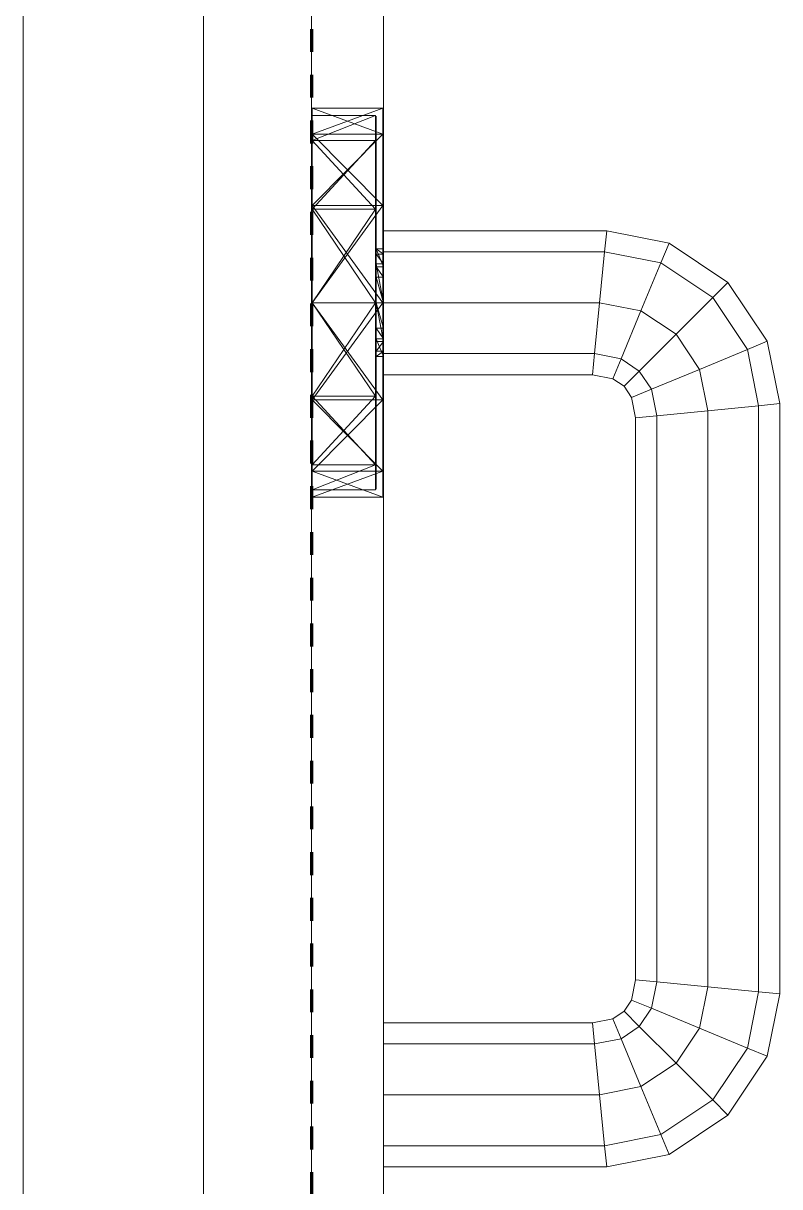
# Model space of a CAD drawing. Header units: millimetres. Extents: x -5300 to 98858, y -5196 to 93886.
# Drawn here: x 5825 to 5930, y 4685.2 to 4846.8 of the extents above; entities that cross this region are included whole.
import ezdxf

# ---------------------------------------------------------------- set-up
doc = ezdxf.new("R2010")
doc.units = ezdxf.units.MM
doc.linetypes.add('Штрих', pattern=[6.35, 3.175, -3.175])
doc.linetypes.add('Штрих_2_', pattern=[6.35, 3.175, -3.175])
for name, color, linetype, lineweight, true_color in [('_Разделитель помещений_', 4, 'Штрих', 70, 0x00ffff), ('Двери', 7, 'Continuous', 18, 0x7f7f7f), ('Стены', 7, 'Continuous', 18, 0x7f7f7f)]:
    doc.layers.add(name, color=color, linetype=linetype, lineweight=lineweight, true_color=true_color)

# ---------------------------------------------------------------- blocks, each defined once
blk = doc.blocks.new('СТВ_Перегородка_Кирпич 156547 - СТВ_Перегородка_Кирпич 2-246843-Подвал')
at = {"layer": 'Стены', "color": 254, "true_color": 0xd4d4d4}
blk.add_line((5850, 0), (5850, 13370), dxfattribs=at)
blk = doc.blocks.new('СТВ_Перегородка_Кирпич 156547 - СТВ_Перегородка_Кирпич-246836-Подвал')
at = {"layer": 'Стены', "color": 254, "true_color": 0xd4d4d4}
for p, q in [((5850, 13490), (5850, 150)), ((5850, 5735), (5850, 170)), ((5865, 5735), (5865, 170)), ((5850, 5370), (5850, 3870)), ((5850, 5370), (5850, 3870)), ((5850, 3870), (5850, 5370)), ((5850, 5370), (5850, 3870)), ((5865, 5370), (5865, 3870)), ((5865, 5370), (5865, 3870))]:
    blk.add_line(p, q, dxfattribs=at)
blk = doc.blocks.new('СТВ_Перегородка_Кирпич 156547 - СТВ_Перегородка_Кирпич 156547-246840-Подвал')
for name in ['СТВ_Перегородка_Кирпич 156547 - СТВ_Перегородка_Кирпич-246836-Подвал', 'СТВ_Перегородка_Кирпич 156547 - СТВ_Перегородка_Кирпич 2-246843-Подвал']:
    blk.add_blockref(name, (0, 0))
blk = doc.blocks.new('Дп-7 156615 - Дп-7-246845-Подвал')
at = {"layer": 'Двери', "color": 254, "true_color": 0xd4d4d4}
for p, q in [((5865, 3860), (5865, 5380)), ((5865, 5380), (5865, 3860)), ((5875, 5380), (5875, 3860)), ((5875, 3860), (5875, 5380)), ((5865, 5370), (5865, 3870)), ((5865, 3870), (5865, 5370)), ((5825, 3958), (5825, 5282)), ((5825, 5282), (5825, 3958)), ((5865, 3958), (5865, 5282)), ((5865, 5282), (5865, 3958)), ((5865, 3960), (5865, 5280)), ((5865, 5280), (5865, 3960)), ((5875, 3960), (5875, 5280)), ((5875, 5280), (5875, 3960)), ((5825, 3970), (5825, 5270)), ((5825, 5270), (5825, 3970)), ((5825, 3958), (5825, 4858)), ((5825, 3958), (5825, 4858)), ((5825, 4858), (5825, 3958)), ((5825, 4858), (5825, 3958)), ((5865, 4858), (5865, 3958)), ((5865, 3958), (5865, 4858)), ((5865, 4858), (5865, 3958)), ((5865, 3958), (5865, 4858)), ((5825, 4831.38), (5825, 4835)), ((5825, 4835), (5825, 4831.38)), ((5825, 4835), (5825, 4821.5)), ((5825, 4831.3), (5825, 4834.9)), ((5825, 4831.3), (5825, 4834.9)), ((5825, 4830.6), (5825, 4834.9)), ((5825, 4830.6), (5825, 4834.9)), ((5825, 4834.1), (5825, 4834.9)), ((5825, 4830.6), (5825, 4834.1)), ((5825, 4830.6), (5825, 4834.1)), ((5865, 4831.38), (5865, 4835)), ((5865, 4835), (5865, 4831.38)), ((5865, 4821.5), (5865, 4835)), ((5865, 4831.3), (5865, 4834.9)), ((5865, 4831.3), (5865, 4834.9)), ((5865, 4830.6), (5865, 4834.9)), ((5865, 4830.6), (5865, 4834.9)), ((5865, 4834.9), (5865, 4834.1)), ((5865, 4830.6), (5865, 4834.1)), ((5865, 4830.6), (5865, 4834.1)), ((5865.1, 4831.38), (5865.1, 4835)), ((5865.1, 4831.38), (5865.1, 4835)), ((5865.1, 4835), (5874.9, 4835)), ((5865.1, 4831.38), (5874.9, 4835)), ((5874.9, 4831.38), (5865.1, 4835)), ((5865.1, 4831.38), (5865.1, 4835)), ((5865.1, 4835), (5865.1, 4831.38)), ((5874.9, 4835), (5865.1, 4835)), ((5874.9, 4831.38), (5865.1, 4835)), ((5874.9, 4835), (5865.1, 4831.38)), ((5865.1, 4830.52), (5865.1, 4834)), ((5865.1, 4830.52), (5865.1, 4834)), ((5865.1, 4834), (5873.9, 4834)), ((5865.1, 4830.52), (5873.9, 4834)), ((5865.1, 4830.52), (5873.9, 4834)), ((5873.9, 4830.52), (5873.9, 4834)), ((5873.9, 4830.52), (5873.9, 4834)), ((5874.9, 4831.38), (5874.9, 4835)), ((5874.9, 4831.38), (5874.9, 4835)), ((5874.9, 4831.38), (5874.9, 4835)), ((5874.9, 4835), (5874.9, 4831.38)), ((5875, 4831.38), (5875, 4835)), ((5875, 4835), (5875, 4831.38)), ((5875, 4835), (5875, 4821.5)), ((5875, 4831.3), (5875, 4834.9)), ((5875, 4831.3), (5875, 4834.9)), ((5875, 4813), (5875, 4834.9)), ((5875, 4813), (5875, 4834.9)), ((5875, 4813), (5875, 4834.9)), ((5874, 4830.43), (5874, 4833.9)), ((5874, 4830.43), (5874, 4833.9)), ((5874, 4813), (5874, 4833.9)), ((5874, 4813), (5874, 4833.9)), ((5874, 4813), (5874, 4833.9)), ((5825, 4821.5), (5825, 4831.38)), ((5825, 4831.38), (5825, 4821.5)), ((5825, 4831.38), (5825, 4821.5)), ((5825, 4821.45), (5825, 4831.3)), ((5825, 4821.45), (5825, 4831.3)), ((5825, 4821.05), (5825, 4831.3)), ((5825, 4830.6), (5825, 4831.3)), ((5825, 4830.6), (5825, 4831.3)), ((5865, 4821.5), (5865, 4831.38)), ((5865, 4831.38), (5865, 4821.5)), ((5865, 4821.5), (5865, 4831.38)), ((5865, 4821.45), (5865, 4831.3)), ((5865, 4821.45), (5865, 4831.3)), ((5865, 4821.05), (5865, 4831.3)), ((5865, 4831.3), (5865, 4830.6)), ((5865, 4830.6), (5865, 4831.3)), ((5865.1, 4821.5), (5865.1, 4831.38)), ((5865.1, 4821.5), (5865.1, 4831.38)), ((5874.9, 4821.5), (5865.1, 4831.38)), ((5865.1, 4821.5), (5874.9, 4831.38)), ((5865.1, 4831.38), (5874.9, 4831.38)), ((5874.9, 4831.38), (5865.1, 4831.38)), ((5865.1, 4821.5), (5865.1, 4831.38)), ((5865.1, 4821.5), (5865.1, 4831.38)), ((5865.1, 4821.5), (5874.9, 4831.38)), ((5874.9, 4831.38), (5865.1, 4831.38)), ((5874.9, 4821.5), (5865.1, 4831.38)), ((5865.1, 4831.38), (5874.9, 4831.38)), ((5874.9, 4821.5), (5874.9, 4831.38)), ((5874.9, 4821.5), (5874.9, 4831.38)), ((5874.9, 4821.5), (5874.9, 4831.38)), ((5874.9, 4821.5), (5874.9, 4831.38)), ((5875, 4821.5), (5875, 4831.38)), ((5875, 4831.38), (5875, 4821.5)), ((5875, 4831.38), (5875, 4821.5)), ((5875, 4821.45), (5875, 4831.3)), ((5875, 4821.45), (5875, 4831.3)), ((5875, 4813), (5875, 4831.3)), ((5875, 4815.47), (5875, 4831.3)), ((5875, 4814.72), (5875, 4831.3)), ((5875, 4831.3), (5875, 4813)), ((5875, 4813), (5875, 4831.3)), ((5825, 4821.05), (5825, 4830.6)), ((5825, 4821.05), (5825, 4830.6)), ((5825, 4821.45), (5825, 4830.6)), ((5865, 4821.05), (5865, 4830.6)), ((5865, 4821.05), (5865, 4830.6)), ((5865, 4821.45), (5865, 4830.6)), ((5865.1, 4821), (5865.1, 4830.52)), ((5865.1, 4821), (5865.1, 4830.52)), ((5865.1, 4821), (5873.9, 4830.52)), ((5873.9, 4821), (5865.1, 4830.52)), ((5865.1, 4830.52), (5873.9, 4830.52)), ((5873.9, 4830.52), (5865.1, 4830.52)), ((5873.9, 4821), (5873.9, 4830.52)), ((5873.9, 4821), (5873.9, 4830.52)), ((5874, 4820.95), (5874, 4830.43)), ((5874, 4820.95), (5874, 4830.43)), ((5874, 4814.72), (5874, 4830.43)), ((5874, 4813), (5874, 4830.43)), ((5874, 4815.47), (5874, 4830.43)), ((5874, 4830.43), (5874, 4813)), ((5874, 4813), (5874, 4830.43)), ((5825, 4808), (5825, 4821.5)), ((5825, 4808), (5825, 4821.5)), ((5825, 4794.5), (5825, 4821.5)), ((5825, 4794.5), (5825, 4821.5)), ((5825, 4794.5), (5825, 4821.5)), ((5825, 4821.5), (5825, 4821.5)), ((5825, 4808), (5825, 4821.45)), ((5825, 4808), (5825, 4821.45)), ((5825, 4821.05), (5825, 4821.45)), ((5825, 4821.05), (5825, 4821.45)), ((5825, 4808), (5825, 4821.05)), ((5825, 4808), (5825, 4821.05)), ((5825, 4808), (5825, 4821.05)), ((5825, 4808), (5825, 4821.05)), ((5865, 4808), (5865, 4821.5)), ((5865, 4821.5), (5865, 4808)), ((5865, 4821.5), (5865, 4821.5)), ((5865, 4821.5), (5865, 4794.5)), ((5865, 4821.5), (5865, 4794.5)), ((5865, 4821.5), (5865, 4794.5)), ((5865, 4808), (5865, 4821.45)), ((5865, 4808), (5865, 4821.45)), ((5865, 4821.45), (5865, 4821.05)), ((5865, 4821.05), (5865, 4821.45)), ((5865, 4808), (5865, 4821.05)), ((5865, 4808), (5865, 4821.05)), ((5865, 4808), (5865, 4821.05)), ((5865, 4808), (5865, 4821.05)), ((5865.1, 4808), (5865.1, 4821.5)), ((5865.1, 4808), (5865.1, 4821.5)), ((5865.1, 4808), (5874.9, 4821.5)), ((5874.9, 4808), (5865.1, 4821.5)), ((5865.1, 4821.5), (5874.9, 4821.5)), ((5874.9, 4821.5), (5865.1, 4821.5)), ((5865.1, 4821.5), (5865.1, 4808)), ((5865.1, 4808), (5865.1, 4821.5)), ((5874.9, 4821.5), (5865.1, 4821.5)), ((5865.1, 4821.5), (5874.9, 4808)), ((5865.1, 4808), (5874.9, 4821.5)), ((5865.1, 4821.5), (5874.9, 4821.5)), ((5865.1, 4808), (5865.1, 4821)), ((5865.1, 4808), (5865.1, 4821)), ((5873.9, 4808), (5865.1, 4821)), ((5865.1, 4808), (5873.9, 4821)), ((5865.1, 4821), (5873.9, 4821)), ((5873.9, 4821), (5865.1, 4821)), ((5873.9, 4808), (5873.9, 4821)), ((5873.9, 4808), (5873.9, 4821)), ((5874.9, 4808), (5874.9, 4821.5)), ((5874.9, 4808), (5874.9, 4821.5)), ((5874.9, 4821.5), (5874.9, 4808)), ((5874.9, 4808), (5874.9, 4821.5)), ((5875, 4808), (5875, 4821.5)), ((5875, 4808), (5875, 4821.5)), ((5875, 4794.5), (5875, 4821.5)), ((5875, 4794.5), (5875, 4821.5)), ((5875, 4794.5), (5875, 4821.5)), ((5875, 4821.5), (5875, 4821.5)), ((5875, 4808), (5875, 4821.45)), ((5875, 4808), (5875, 4821.45)), ((5875, 4821.45), (5875, 4813)), ((5875, 4821.45), (5875, 4813)), ((5875, 4821.45), (5875, 4811.54)), ((5875, 4813.38), (5875, 4821.45)), ((5875, 4814.72), (5875, 4821.45)), ((5874, 4808), (5874, 4820.95)), ((5874, 4808), (5874, 4820.95)), ((5874, 4813.38), (5874, 4820.95)), ((5874, 4820.95), (5874, 4814.72)), ((5874, 4811.54), (5874, 4820.95)), ((5874, 4813), (5874, 4820.95)), ((5874, 4813), (5874, 4820.95)), ((5875, 4818), (5905.98, 4818)), ((5875, 4815.07), (5875, 4818)), ((5905.98, 4818), (5875, 4818)), ((5875, 4818), (5875, 4815.07)), ((5905.98, 4818), (5905.7, 4815.07)), ((5905.7, 4815.07), (5905.98, 4818)), ((5905.7, 4815.07), (5905.98, 4818)), ((5905.98, 4818), (5905.7, 4815.07)), ((5905.98, 4818), (5914.64, 4816.28)), ((5914.64, 4816.28), (5905.98, 4818)), ((5914.64, 4816.28), (5913.5, 4813.52)), ((5913.5, 4813.52), (5914.64, 4816.28)), ((5913.5, 4813.52), (5914.64, 4816.28)), ((5914.64, 4816.28), (5913.5, 4813.52)), ((5914.64, 4816.28), (5922.82, 4810.82)), ((5922.82, 4810.82), (5914.64, 4816.28)), ((5874, 4814.72), (5874, 4815.47)), ((5874, 4815.47), (5874, 4813)), ((5874, 4815.47), (5875, 4815.47)), ((5874, 4815.47), (5874, 4813)), ((5874, 4815.47), (5875, 4814.72)), ((5874, 4815.47), (5875, 4813)), ((5874, 4813.38), (5874, 4814.72)), ((5874, 4814.72), (5875, 4813.38)), ((5874, 4814.72), (5875, 4814.72)), ((5875, 4815.47), (5875, 4814.72)), ((5875, 4815.47), (5875, 4813)), ((5875, 4815.47), (5875, 4813)), ((5905.7, 4815.07), (5875, 4815.07)), ((5875, 4815.07), (5905.7, 4815.07)), ((5875, 4815.07), (5905.7, 4815.07)), ((5875, 4808), (5875, 4815.07)), ((5905.7, 4815.07), (5875, 4815.07)), ((5875, 4815.07), (5875, 4808)), ((5875, 4813.38), (5875, 4814.72)), ((5905.7, 4815.07), (5905, 4808)), ((5905, 4808), (5905.7, 4815.07)), ((5905, 4808), (5905.7, 4815.07)), ((5905.7, 4815.07), (5905, 4808)), ((5913.5, 4813.52), (5905.7, 4815.07)), ((5905.7, 4815.07), (5913.5, 4813.52)), ((5905.7, 4815.07), (5913.5, 4813.52)), ((5913.5, 4813.52), (5905.7, 4815.07)), ((5874, 4808), (5874, 4813.38)), ((5874, 4808), (5874, 4813.38)), ((5874, 4813.38), (5875, 4808)), ((5874, 4813.38), (5875, 4813.38)), ((5875, 4813), (5874, 4813)), ((5874, 4811.54), (5874, 4813)), ((5874, 4813), (5875, 4813)), ((5875, 4813), (5874, 4813)), ((5875, 4813), (5874, 4813)), ((5875, 4811.54), (5874, 4813)), ((5874, 4813), (5874, 4813)), ((5874, 4813), (5875, 4813)), ((5874, 4813), (5874, 4813)), ((5874, 4813), (5874, 4813)), ((5874, 4813), (5875, 4813)), ((5874, 4813), (5874, 4813)), ((5874, 4813), (5875, 4813)), ((5875, 4813), (5874, 4813)), ((5874, 4813), (5874, 4813)), ((5874, 4813), (5875, 4813)), ((5874, 4813), (5875, 4813)), ((5874, 4813), (5875, 4813)), ((5875, 4808), (5875, 4813.38)), ((5875, 4808), (5875, 4813.38)), ((5875, 4813), (5875, 4811.54)), ((5875, 4813), (5875, 4813)), ((5875, 4813), (5875, 4813)), ((5875, 4813), (5875, 4813)), ((5875, 4813), (5875, 4813)), ((5875, 4813), (5875, 4813)), ((5913.5, 4813.52), (5910.74, 4806.86)), ((5910.74, 4806.86), (5913.5, 4813.52)), ((5910.74, 4806.86), (5913.5, 4813.52)), ((5913.5, 4813.52), (5910.74, 4806.86)), ((5920.7, 4808.7), (5913.5, 4813.52)), ((5913.5, 4813.52), (5920.7, 4808.7)), ((5913.5, 4813.52), (5920.7, 4808.7)), ((5920.7, 4808.7), (5913.5, 4813.52)), ((5874, 4808), (5874, 4811.54)), ((5875, 4808), (5874, 4811.54)), ((5874, 4808), (5874, 4811.54)), ((5875, 4811.54), (5874, 4811.54)), ((5875, 4808), (5875, 4811.54)), ((5875, 4808), (5875, 4811.54)), ((5922.82, 4810.82), (5920.7, 4808.7)), ((5920.7, 4808.7), (5922.82, 4810.82)), ((5920.7, 4808.7), (5922.82, 4810.82)), ((5922.82, 4810.82), (5920.7, 4808.7)), ((5922.82, 4810.82), (5928.28, 4802.64)), ((5928.28, 4802.64), (5922.82, 4810.82)), ((5920.7, 4808.7), (5915.61, 4803.61)), ((5915.61, 4803.61), (5920.7, 4808.7)), ((5915.61, 4803.61), (5920.7, 4808.7)), ((5920.7, 4808.7), (5915.61, 4803.61)), ((5925.52, 4801.5), (5920.7, 4808.7)), ((5920.7, 4808.7), (5925.52, 4801.5)), ((5920.7, 4808.7), (5925.52, 4801.5)), ((5925.52, 4801.5), (5920.7, 4808.7)), ((5825, 4794.95), (5825, 4808)), ((5825, 4794.55), (5825, 4808)), ((5825, 4794.95), (5825, 4808)), ((5825, 4794.55), (5825, 4808)), ((5825, 4794.95), (5825, 4808)), ((5825, 4808), (5825, 4808)), ((5825, 4794.95), (5825, 4808)), ((5825, 4808), (5825, 4808)), ((5825, 4808), (5825, 4794.5)), ((5825, 4794.5), (5825, 4808)), ((5865, 4794.55), (5865, 4808)), ((5865, 4794.95), (5865, 4808)), ((5865, 4794.95), (5865, 4808)), ((5865, 4794.55), (5865, 4808)), ((5865, 4794.95), (5865, 4808)), ((5865, 4808), (5865, 4808)), ((5865, 4794.95), (5865, 4808)), ((5865, 4808), (5865, 4808)), ((5865, 4808), (5865, 4794.5)), ((5865, 4808), (5865, 4794.5)), ((5865.1, 4795), (5865.1, 4808)), ((5865.1, 4794.5), (5865.1, 4808)), ((5865.1, 4794.5), (5865.1, 4808)), ((5865.1, 4808), (5865.1, 4795)), ((5873.9, 4795), (5865.1, 4808)), ((5865.1, 4808), (5873.9, 4808)), ((5874.9, 4794.5), (5865.1, 4808)), ((5865.1, 4794.5), (5874.9, 4808)), ((5865.1, 4808), (5874.9, 4808)), ((5873.9, 4808), (5865.1, 4808)), ((5873.9, 4808), (5865.1, 4795)), ((5874.9, 4808), (5865.1, 4808)), ((5865.1, 4808), (5865.1, 4794.5)), ((5865.1, 4794.5), (5865.1, 4808)), ((5865.1, 4808), (5874.9, 4808)), ((5865.1, 4808), (5874.9, 4794.5)), ((5865.1, 4794.5), (5874.9, 4808)), ((5865.1, 4808), (5874.9, 4808)), ((5873.9, 4795), (5873.9, 4808)), ((5873.9, 4808), (5873.9, 4795)), ((5874, 4795.05), (5874, 4808)), ((5874, 4795.05), (5874, 4808)), ((5874, 4802.62), (5874, 4808)), ((5874, 4804.46), (5874, 4808)), ((5874, 4802.62), (5874, 4808)), ((5874, 4808), (5874, 4808)), ((5874, 4808), (5875, 4802.62)), ((5874, 4808), (5875, 4808)), ((5875, 4808), (5874, 4808)), ((5875, 4804.46), (5874, 4808)), ((5874, 4804.46), (5874, 4808)), ((5874, 4808), (5874, 4808)), ((5874.9, 4794.5), (5874.9, 4808)), ((5874.9, 4794.5), (5874.9, 4808)), ((5874.9, 4808), (5874.9, 4794.5)), ((5874.9, 4794.5), (5874.9, 4808)), ((5875, 4794.55), (5875, 4808)), ((5875, 4794.55), (5875, 4808)), ((5875, 4802.62), (5875, 4808)), ((5875, 4808), (5875, 4804.46)), ((5875, 4802.62), (5875, 4808)), ((5875, 4808), (5875, 4808)), ((5875, 4808), (5875, 4804.46)), ((5875, 4808), (5875, 4808)), ((5875, 4808), (5875, 4794.5)), ((5875, 4794.5), (5875, 4808)), ((5905, 4808), (5875, 4808)), ((5875, 4808), (5905, 4808)), ((5875, 4808), (5905, 4808)), ((5875, 4800.93), (5875, 4808)), ((5905, 4808), (5875, 4808)), ((5875, 4808), (5875, 4800.93)), ((5905, 4808), (5904.3, 4800.93)), ((5904.3, 4800.93), (5905, 4808)), ((5904.3, 4800.93), (5905, 4808)), ((5905, 4808), (5904.3, 4800.93)), ((5910.74, 4806.86), (5905, 4808)), ((5905, 4808), (5910.74, 4806.86)), ((5905, 4808), (5910.74, 4806.86)), ((5910.74, 4806.86), (5905, 4808)), ((5910.74, 4806.86), (5907.98, 4800.2)), ((5907.98, 4800.2), (5910.74, 4806.86)), ((5907.98, 4800.2), (5910.74, 4806.86)), ((5910.74, 4806.86), (5907.98, 4800.2)), ((5915.61, 4803.61), (5910.74, 4806.86)), ((5910.74, 4806.86), (5915.61, 4803.61)), ((5910.74, 4806.86), (5915.61, 4803.61)), ((5915.61, 4803.61), (5910.74, 4806.86)), ((5874, 4803), (5874, 4804.46)), ((5875, 4803), (5874, 4804.46)), ((5875, 4804.46), (5874, 4804.46)), ((5874, 4804.46), (5874, 4795.05)), ((5875, 4803), (5875, 4804.46)), ((5875, 4794.55), (5875, 4804.46)), ((5915.61, 4803.61), (5910.51, 4798.51)), ((5910.51, 4798.51), (5915.61, 4803.61)), ((5910.51, 4798.51), (5915.61, 4803.61)), ((5915.61, 4803.61), (5910.51, 4798.51)), ((5918.86, 4798.74), (5915.61, 4803.61)), ((5915.61, 4803.61), (5918.86, 4798.74)), ((5915.61, 4803.61), (5918.86, 4798.74)), ((5918.86, 4798.74), (5915.61, 4803.61)), ((5874, 4800.53), (5874, 4803)), ((5874, 4803), (5875, 4803)), ((5875, 4803), (5874, 4803)), ((5874, 4800.53), (5874, 4803)), ((5874, 4803), (5874, 4803)), ((5874, 4803), (5875, 4800.53)), ((5874, 4803), (5875, 4803)), ((5874, 4803), (5874, 4785.57)), ((5874, 4803), (5875, 4803)), ((5874, 4803), (5875, 4803)), ((5874, 4803), (5874, 4803)), ((5874, 4803), (5874, 4782.1)), ((5875, 4803), (5874, 4803)), ((5875, 4803), (5874, 4803)), ((5875, 4803), (5874, 4803)), ((5875, 4803), (5874, 4803)), ((5875, 4803), (5874, 4803)), ((5875, 4803), (5874, 4803)), ((5874, 4803), (5874, 4803)), ((5874, 4803), (5874, 4795.05)), ((5874, 4803), (5874, 4803)), ((5874, 4803), (5874, 4795.05)), ((5874, 4803), (5874, 4785.57)), ((5874, 4803), (5874, 4803)), ((5874, 4803), (5874, 4782.1)), ((5874, 4803), (5874, 4785.57)), ((5874, 4803), (5874, 4782.1)), ((5874, 4801.28), (5874, 4802.62)), ((5874, 4795.05), (5874, 4802.62)), ((5874, 4801.28), (5875, 4802.62)), ((5874, 4802.62), (5875, 4802.62)), ((5875, 4800.53), (5875, 4803)), ((5875, 4800.53), (5875, 4803)), ((5875, 4803), (5875, 4803)), ((5875, 4803), (5875, 4803)), ((5875, 4803), (5875, 4784.7)), ((5875, 4803), (5875, 4781.1)), ((5875, 4803), (5875, 4803)), ((5875, 4803), (5875, 4781.1)), ((5875, 4803), (5875, 4803)), ((5875, 4803), (5875, 4781.1)), ((5875, 4803), (5875, 4784.7)), ((5875, 4803), (5875, 4803)), ((5875, 4803), (5875, 4784.7)), ((5875, 4803), (5875, 4794.55)), ((5875, 4803), (5875, 4794.55)), ((5875, 4802.62), (5875, 4801.28)), ((5875, 4802.62), (5875, 4794.55)), ((5928.28, 4802.64), (5925.52, 4801.5)), ((5925.52, 4801.5), (5928.28, 4802.64)), ((5925.52, 4801.5), (5928.28, 4802.64)), ((5928.28, 4802.64), (5925.52, 4801.5)), ((5928.28, 4802.64), (5930, 4793.98)), ((5930, 4793.98), (5928.28, 4802.64)), ((5874, 4800.53), (5874, 4801.28)), ((5874, 4800.53), (5875, 4801.28)), ((5874, 4785.57), (5874, 4801.28)), ((5874, 4795.05), (5874, 4801.28)), ((5874, 4801.28), (5875, 4801.28)), ((5874, 4800.53), (5875, 4800.53)), ((5874, 4800.53), (5874, 4785.57)), ((5875, 4800.53), (5875, 4801.28)), ((5875, 4801.28), (5875, 4794.55)), ((5875, 4801.28), (5875, 4784.7)), ((5904.3, 4800.93), (5875, 4800.93)), ((5875, 4800.93), (5904.3, 4800.93)), ((5875, 4800.93), (5904.3, 4800.93)), ((5875, 4798), (5875, 4800.93)), ((5904.3, 4800.93), (5875, 4800.93)), ((5875, 4800.93), (5875, 4798)), ((5875, 4800.53), (5875, 4784.7)), ((5904.3, 4800.93), (5904.02, 4798)), ((5904.02, 4798), (5904.3, 4800.93)), ((5904.02, 4798), (5904.3, 4800.93)), ((5904.3, 4800.93), (5904.02, 4798)), ((5907.98, 4800.2), (5904.3, 4800.93)), ((5904.3, 4800.93), (5907.98, 4800.2)), ((5904.3, 4800.93), (5907.98, 4800.2)), ((5907.98, 4800.2), (5904.3, 4800.93)), ((5907.98, 4800.2), (5906.84, 4797.44)), ((5906.84, 4797.44), (5907.98, 4800.2)), ((5906.84, 4797.44), (5907.98, 4800.2)), ((5907.98, 4800.2), (5906.84, 4797.44)), ((5910.51, 4798.51), (5907.98, 4800.2)), ((5907.98, 4800.2), (5910.51, 4798.51)), ((5907.98, 4800.2), (5910.51, 4798.51)), ((5910.51, 4798.51), (5907.98, 4800.2)), ((5925.52, 4801.5), (5918.86, 4798.74)), ((5918.86, 4798.74), (5925.52, 4801.5)), ((5918.86, 4798.74), (5925.52, 4801.5)), ((5925.52, 4801.5), (5918.86, 4798.74)), ((5927.07, 4793.7), (5925.52, 4801.5)), ((5925.52, 4801.5), (5927.07, 4793.7)), ((5925.52, 4801.5), (5927.07, 4793.7)), ((5927.07, 4793.7), (5925.52, 4801.5)), ((5910.51, 4798.51), (5908.4, 4796.4)), ((5908.4, 4796.4), (5910.51, 4798.51)), ((5908.4, 4796.4), (5910.51, 4798.51)), ((5910.51, 4798.51), (5908.4, 4796.4)), ((5912.2, 4795.98), (5910.51, 4798.51)), ((5910.51, 4798.51), (5912.2, 4795.98)), ((5910.51, 4798.51), (5912.2, 4795.98)), ((5912.2, 4795.98), (5910.51, 4798.51)), ((5918.86, 4798.74), (5912.2, 4795.98)), ((5912.2, 4795.98), (5918.86, 4798.74)), ((5912.2, 4795.98), (5918.86, 4798.74)), ((5918.86, 4798.74), (5912.2, 4795.98)), ((5920, 4793), (5918.86, 4798.74)), ((5918.86, 4798.74), (5920, 4793)), ((5918.86, 4798.74), (5920, 4793)), ((5920, 4793), (5918.86, 4798.74)), ((5904.02, 4798), (5875, 4798)), ((5875, 4798), (5904.02, 4798)), ((5906.84, 4797.44), (5904.02, 4798)), ((5904.02, 4798), (5906.84, 4797.44)), ((5908.4, 4796.4), (5906.84, 4797.44)), ((5906.84, 4797.44), (5908.4, 4796.4)), ((5909.44, 4794.84), (5908.4, 4796.4)), ((5908.4, 4796.4), (5909.44, 4794.84)), ((5912.2, 4795.98), (5909.44, 4794.84)), ((5909.44, 4794.84), (5912.2, 4795.98)), ((5909.44, 4794.84), (5912.2, 4795.98)), ((5912.2, 4795.98), (5909.44, 4794.84)), ((5912.93, 4792.3), (5912.2, 4795.98)), ((5912.2, 4795.98), (5912.93, 4792.3)), ((5912.2, 4795.98), (5912.93, 4792.3)), ((5912.93, 4792.3), (5912.2, 4795.98)), ((5825, 4785.4), (5825, 4794.95)), ((5825, 4785.4), (5825, 4794.95)), ((5825, 4794.95), (5825, 4794.55)), ((5825, 4794.95), (5825, 4784.7)), ((5825, 4784.7), (5825, 4794.95)), ((5825, 4794.95), (5825, 4794.55)), ((5825, 4794.55), (5825, 4784.7)), ((5825, 4784.7), (5825, 4794.55)), ((5825, 4794.5), (5825, 4784.62)), ((5825, 4784.62), (5825, 4794.5)), ((5825, 4794.5), (5825, 4781)), ((5825, 4794.5), (5825, 4784.62)), ((5825, 4794.5), (5825, 4794.5)), ((5865, 4785.4), (5865, 4794.95)), ((5865, 4785.4), (5865, 4794.95)), ((5865, 4784.7), (5865, 4794.95)), ((5865, 4794.55), (5865, 4794.95)), ((5865, 4784.7), (5865, 4794.95)), ((5865, 4794.95), (5865, 4794.55)), ((5865, 4784.7), (5865, 4794.55)), ((5865, 4784.7), (5865, 4794.55)), ((5865, 4794.5), (5865, 4784.62)), ((5865, 4784.62), (5865, 4794.5)), ((5865, 4794.5), (5865, 4794.5)), ((5865, 4784.62), (5865, 4794.5)), ((5865, 4781), (5865, 4794.5)), ((5865.1, 4785.48), (5865.1, 4795)), ((5865.1, 4795), (5865.1, 4785.48)), ((5865.1, 4785.48), (5873.9, 4795)), ((5865.1, 4795), (5873.9, 4795)), ((5865.1, 4795), (5873.9, 4795)), ((5865.1, 4795), (5873.9, 4785.48)), ((5865.1, 4784.62), (5865.1, 4794.5)), ((5865.1, 4784.62), (5865.1, 4794.5)), ((5865.1, 4784.62), (5874.9, 4794.5)), ((5874.9, 4794.5), (5865.1, 4794.5)), ((5874.9, 4784.62), (5865.1, 4794.5)), ((5865.1, 4794.5), (5874.9, 4794.5)), ((5865.1, 4794.5), (5865.1, 4784.62)), ((5865.1, 4784.62), (5865.1, 4794.5)), ((5865.1, 4794.5), (5874.9, 4794.5)), ((5874.9, 4794.5), (5865.1, 4784.62)), ((5874.9, 4784.62), (5865.1, 4794.5)), ((5865.1, 4794.5), (5874.9, 4794.5)), ((5873.9, 4785.48), (5873.9, 4795)), ((5873.9, 4795), (5873.9, 4785.48)), ((5874, 4785.57), (5874, 4795.05)), ((5874, 4795.05), (5874, 4785.57)), ((5874.9, 4784.62), (5874.9, 4794.5)), ((5874.9, 4784.62), (5874.9, 4794.5)), ((5874.9, 4794.5), (5874.9, 4784.62)), ((5874.9, 4784.62), (5874.9, 4794.5)), ((5875, 4794.55), (5875, 4784.7)), ((5875, 4784.7), (5875, 4794.55)), ((5875, 4794.5), (5875, 4784.62)), ((5875, 4784.62), (5875, 4794.5)), ((5875, 4794.5), (5875, 4781)), ((5875, 4794.5), (5875, 4784.62)), ((5875, 4794.5), (5875, 4794.5)), ((5910, 4792.02), (5909.44, 4794.84)), ((5909.44, 4794.84), (5910, 4792.02)), ((5927.07, 4793.7), (5920, 4793)), ((5920, 4793), (5927.07, 4793.7)), ((5920, 4793), (5927.07, 4793.7)), ((5927.07, 4793.7), (5920, 4793)), ((5930, 4793.98), (5927.07, 4793.7)), ((5927.07, 4793.7), (5930, 4793.98)), ((5927.07, 4793.7), (5930, 4793.98)), ((5930, 4793.98), (5927.07, 4793.7)), ((5927.07, 4712.3), (5927.07, 4793.7)), ((5927.07, 4793.7), (5927.07, 4712.3)), ((5927.07, 4793.7), (5927.07, 4712.3)), ((5927.07, 4712.3), (5927.07, 4793.7)), ((5930, 4793.98), (5930, 4712.02)), ((5930, 4712.02), (5930, 4793.98)), ((5912.93, 4792.3), (5910, 4792.02)), ((5910, 4792.02), (5912.93, 4792.3)), ((5910, 4792.02), (5912.93, 4792.3)), ((5912.93, 4792.3), (5910, 4792.02)), ((5910, 4713.98), (5910, 4792.02)), ((5910, 4792.02), (5910, 4713.98)), ((5920, 4793), (5912.93, 4792.3)), ((5912.93, 4792.3), (5920, 4793)), ((5912.93, 4792.3), (5920, 4793)), ((5920, 4793), (5912.93, 4792.3)), ((5912.93, 4713.7), (5912.93, 4792.3)), ((5912.93, 4792.3), (5912.93, 4713.7)), ((5912.93, 4792.3), (5912.93, 4713.7)), ((5912.93, 4713.7), (5912.93, 4792.3)), ((5920, 4713), (5920, 4793)), ((5920, 4793), (5920, 4713)), ((5920, 4793), (5920, 4713)), ((5920, 4713), (5920, 4793)), ((5865.1, 4785.48), (5865.1, 4782)), ((5865.1, 4782), (5865.1, 4785.48)), ((5873.9, 4785.48), (5865.1, 4785.48)), ((5873.9, 4785.48), (5865.1, 4782)), ((5865.1, 4782), (5873.9, 4785.48)), ((5865.1, 4785.48), (5873.9, 4785.48)), ((5873.9, 4785.48), (5873.9, 4782)), ((5873.9, 4782), (5873.9, 4785.48)), ((5874, 4785.57), (5874, 4782.1)), ((5874, 4782.1), (5874, 4785.57)), ((5825, 4785.4), (5825, 4781.9)), ((5825, 4781.9), (5825, 4785.4)), ((5825, 4785.4), (5825, 4784.7)), ((5825, 4785.4), (5825, 4781.1)), ((5825, 4781.1), (5825, 4785.4)), ((5825, 4785.4), (5825, 4784.7)), ((5825, 4784.7), (5825, 4781.1)), ((5825, 4781.1), (5825, 4784.7)), ((5825, 4784.62), (5825, 4781)), ((5825, 4781), (5825, 4784.62)), ((5865, 4785.4), (5865, 4781.9)), ((5865, 4781.9), (5865, 4785.4)), ((5865, 4785.4), (5865, 4784.7)), ((5865, 4785.4), (5865, 4781.1)), ((5865, 4781.1), (5865, 4785.4)), ((5865, 4785.4), (5865, 4784.7)), ((5865, 4784.7), (5865, 4781.1)), ((5865, 4781.1), (5865, 4784.7)), ((5865, 4784.62), (5865, 4781)), ((5865, 4781), (5865, 4784.62)), ((5865.1, 4784.62), (5865.1, 4781)), ((5865.1, 4781), (5865.1, 4784.62)), ((5865.1, 4784.62), (5874.9, 4784.62)), ((5865.1, 4784.62), (5874.9, 4781)), ((5865.1, 4781), (5874.9, 4784.62)), ((5865.1, 4784.62), (5874.9, 4784.62)), ((5865.1, 4784.62), (5865.1, 4781)), ((5865.1, 4781), (5865.1, 4784.62)), ((5865.1, 4784.62), (5874.9, 4784.62)), ((5865.1, 4784.62), (5874.9, 4781)), ((5865.1, 4781), (5874.9, 4784.62)), ((5865.1, 4784.62), (5874.9, 4784.62)), ((5874.9, 4784.62), (5874.9, 4781)), ((5874.9, 4781), (5874.9, 4784.62)), ((5874.9, 4784.62), (5874.9, 4781)), ((5874.9, 4781), (5874.9, 4784.62)), ((5875, 4784.7), (5875, 4781.1)), ((5875, 4781.1), (5875, 4784.7)), ((5875, 4784.62), (5875, 4781)), ((5875, 4781), (5875, 4784.62)), ((5825, 4781.9), (5825, 4781.1)), ((5865, 4781.9), (5865, 4781.1)), ((5873.9, 4782), (5865.1, 4782)), ((5865.1, 4781), (5874.9, 4781)), ((5865.1, 4781), (5874.9, 4781)), ((5909.44, 4711.16), (5910, 4713.98)), ((5910, 4713.98), (5909.44, 4711.16)), ((5912.93, 4713.7), (5910, 4713.98)), ((5910, 4713.98), (5912.93, 4713.7)), ((5910, 4713.98), (5912.93, 4713.7)), ((5912.93, 4713.7), (5910, 4713.98)), ((5912.2, 4710.02), (5912.93, 4713.7)), ((5912.93, 4713.7), (5912.2, 4710.02)), ((5912.93, 4713.7), (5912.2, 4710.02)), ((5912.2, 4710.02), (5912.93, 4713.7)), ((5920, 4713), (5912.93, 4713.7)), ((5912.93, 4713.7), (5920, 4713)), ((5912.93, 4713.7), (5920, 4713)), ((5920, 4713), (5912.93, 4713.7)), ((5918.86, 4707.26), (5920, 4713)), ((5920, 4713), (5918.86, 4707.26)), ((5920, 4713), (5918.86, 4707.26)), ((5918.86, 4707.26), (5920, 4713)), ((5927.07, 4712.3), (5920, 4713)), ((5920, 4713), (5927.07, 4712.3)), ((5920, 4713), (5927.07, 4712.3)), ((5927.07, 4712.3), (5920, 4713)), ((5908.4, 4709.6), (5909.44, 4711.16)), ((5909.44, 4711.16), (5908.4, 4709.6)), ((5912.2, 4710.02), (5909.44, 4711.16)), ((5909.44, 4711.16), (5912.2, 4710.02)), ((5909.44, 4711.16), (5912.2, 4710.02)), ((5912.2, 4710.02), (5909.44, 4711.16)), ((5925.52, 4704.5), (5927.07, 4712.3)), ((5927.07, 4712.3), (5925.52, 4704.5)), ((5927.07, 4712.3), (5925.52, 4704.5)), ((5925.52, 4704.5), (5927.07, 4712.3)), ((5930, 4712.02), (5927.07, 4712.3)), ((5927.07, 4712.3), (5930, 4712.02)), ((5927.07, 4712.3), (5930, 4712.02)), ((5930, 4712.02), (5927.07, 4712.3)), ((5930, 4712.02), (5928.28, 4703.36)), ((5928.28, 4703.36), (5930, 4712.02)), ((5906.84, 4708.56), (5908.4, 4709.6)), ((5908.4, 4709.6), (5906.84, 4708.56)), ((5910.51, 4707.49), (5908.4, 4709.6)), ((5908.4, 4709.6), (5910.51, 4707.49)), ((5908.4, 4709.6), (5910.51, 4707.49)), ((5910.51, 4707.49), (5908.4, 4709.6)), ((5910.51, 4707.49), (5912.2, 4710.02)), ((5912.2, 4710.02), (5910.51, 4707.49)), ((5912.2, 4710.02), (5910.51, 4707.49)), ((5910.51, 4707.49), (5912.2, 4710.02)), ((5918.86, 4707.26), (5912.2, 4710.02)), ((5912.2, 4710.02), (5918.86, 4707.26)), ((5912.2, 4710.02), (5918.86, 4707.26)), ((5918.86, 4707.26), (5912.2, 4710.02)), ((5875, 4705.07), (5875, 4708)), ((5875, 4708), (5875, 4705.07)), ((5904.02, 4708), (5875, 4708)), ((5875, 4708), (5875, 4705.07)), ((5875, 4705.07), (5875, 4708)), ((5875, 4708), (5904.02, 4708)), ((5904.02, 4708), (5906.84, 4708.56)), ((5906.84, 4708.56), (5904.02, 4708)), ((5904.3, 4705.07), (5904.02, 4708)), ((5904.02, 4708), (5904.3, 4705.07)), ((5904.3, 4705.07), (5904.02, 4708)), ((5904.02, 4708), (5904.3, 4705.07)), ((5907.98, 4705.8), (5906.84, 4708.56)), ((5906.84, 4708.56), (5907.98, 4705.8)), ((5906.84, 4708.56), (5907.98, 4705.8)), ((5907.98, 4705.8), (5906.84, 4708.56)), ((5907.98, 4705.8), (5910.51, 4707.49)), ((5910.51, 4707.49), (5907.98, 4705.8)), ((5910.51, 4707.49), (5907.98, 4705.8)), ((5907.98, 4705.8), (5910.51, 4707.49)), ((5915.61, 4702.39), (5910.51, 4707.49)), ((5910.51, 4707.49), (5915.61, 4702.39)), ((5910.51, 4707.49), (5915.61, 4702.39)), ((5915.61, 4702.39), (5910.51, 4707.49)), ((5915.61, 4702.39), (5918.86, 4707.26)), ((5918.86, 4707.26), (5915.61, 4702.39)), ((5918.86, 4707.26), (5915.61, 4702.39)), ((5915.61, 4702.39), (5918.86, 4707.26)), ((5925.52, 4704.5), (5918.86, 4707.26)), ((5918.86, 4707.26), (5925.52, 4704.5)), ((5918.86, 4707.26), (5925.52, 4704.5)), ((5925.52, 4704.5), (5918.86, 4707.26)), ((5875, 4698), (5875, 4705.07)), ((5875, 4705.07), (5875, 4698)), ((5904.3, 4705.07), (5875, 4705.07)), ((5875, 4705.07), (5875, 4698)), ((5875, 4705.07), (5904.3, 4705.07)), ((5904.3, 4705.07), (5875, 4705.07)), ((5875, 4698), (5875, 4705.07)), ((5875, 4705.07), (5904.3, 4705.07)), ((5904.3, 4705.07), (5907.98, 4705.8)), ((5907.98, 4705.8), (5904.3, 4705.07)), ((5907.98, 4705.8), (5904.3, 4705.07)), ((5904.3, 4705.07), (5907.98, 4705.8)), ((5905, 4698), (5904.3, 4705.07)), ((5904.3, 4705.07), (5905, 4698)), ((5905, 4698), (5904.3, 4705.07)), ((5904.3, 4705.07), (5905, 4698)), ((5910.74, 4699.14), (5907.98, 4705.8)), ((5907.98, 4705.8), (5910.74, 4699.14)), ((5907.98, 4705.8), (5910.74, 4699.14)), ((5910.74, 4699.14), (5907.98, 4705.8)), ((5920.7, 4697.3), (5925.52, 4704.5)), ((5925.52, 4704.5), (5920.7, 4697.3)), ((5925.52, 4704.5), (5920.7, 4697.3)), ((5920.7, 4697.3), (5925.52, 4704.5)), ((5928.28, 4703.36), (5922.82, 4695.18)), ((5922.82, 4695.18), (5928.28, 4703.36)), ((5928.28, 4703.36), (5925.52, 4704.5)), ((5925.52, 4704.5), (5928.28, 4703.36)), ((5925.52, 4704.5), (5928.28, 4703.36)), ((5928.28, 4703.36), (5925.52, 4704.5)), ((5910.74, 4699.14), (5915.61, 4702.39)), ((5915.61, 4702.39), (5910.74, 4699.14)), ((5915.61, 4702.39), (5910.74, 4699.14)), ((5910.74, 4699.14), (5915.61, 4702.39)), ((5920.7, 4697.3), (5915.61, 4702.39)), ((5915.61, 4702.39), (5920.7, 4697.3)), ((5915.61, 4702.39), (5920.7, 4697.3)), ((5920.7, 4697.3), (5915.61, 4702.39)), ((5905, 4698), (5910.74, 4699.14)), ((5910.74, 4699.14), (5905, 4698)), ((5910.74, 4699.14), (5905, 4698)), ((5905, 4698), (5910.74, 4699.14)), ((5913.5, 4692.48), (5910.74, 4699.14)), ((5910.74, 4699.14), (5913.5, 4692.48)), ((5910.74, 4699.14), (5913.5, 4692.48)), ((5913.5, 4692.48), (5910.74, 4699.14)), ((5875, 4690.93), (5875, 4698)), ((5875, 4698), (5875, 4690.93)), ((5875, 4690.93), (5875, 4698)), ((5875, 4698), (5905, 4698)), ((5905, 4698), (5875, 4698)), ((5875, 4698), (5875, 4690.93)), ((5875, 4698), (5905, 4698)), ((5905, 4698), (5875, 4698)), ((5905.7, 4690.93), (5905, 4698)), ((5905, 4698), (5905.7, 4690.93)), ((5905, 4698), (5905.7, 4690.93)), ((5905.7, 4690.93), (5905, 4698)), ((5913.5, 4692.48), (5920.7, 4697.3)), ((5920.7, 4697.3), (5913.5, 4692.48)), ((5920.7, 4697.3), (5913.5, 4692.48)), ((5913.5, 4692.48), (5920.7, 4697.3)), ((5922.82, 4695.18), (5920.7, 4697.3)), ((5920.7, 4697.3), (5922.82, 4695.18)), ((5920.7, 4697.3), (5922.82, 4695.18)), ((5922.82, 4695.18), (5920.7, 4697.3)), ((5922.82, 4695.18), (5914.64, 4689.72)), ((5914.64, 4689.72), (5922.82, 4695.18)), ((5905.7, 4690.93), (5913.5, 4692.48)), ((5913.5, 4692.48), (5905.7, 4690.93)), ((5913.5, 4692.48), (5905.7, 4690.93)), ((5905.7, 4690.93), (5913.5, 4692.48)), ((5914.64, 4689.72), (5913.5, 4692.48)), ((5913.5, 4692.48), (5914.64, 4689.72)), ((5913.5, 4692.48), (5914.64, 4689.72)), ((5914.64, 4689.72), (5913.5, 4692.48)), ((5875, 4688), (5875, 4690.93)), ((5875, 4690.93), (5905.7, 4690.93)), ((5905.7, 4690.93), (5875, 4690.93)), ((5875, 4690.93), (5875, 4688)), ((5875, 4688), (5875, 4690.93)), ((5875, 4690.93), (5875, 4688)), ((5905.7, 4690.93), (5875, 4690.93)), ((5875, 4690.93), (5905.7, 4690.93)), ((5905.98, 4688), (5905.7, 4690.93)), ((5905.7, 4690.93), (5905.98, 4688)), ((5905.7, 4690.93), (5905.98, 4688)), ((5905.98, 4688), (5905.7, 4690.93)), ((5914.64, 4689.72), (5905.98, 4688)), ((5905.98, 4688), (5914.64, 4689.72)), ((5905.98, 4688), (5875, 4688)), ((5875, 4688), (5905.98, 4688))]:
    blk.add_line(p, q, dxfattribs=at)
blk = doc.blocks.new('Дп-7 156615 - Дп-7 156615-246849-Подвал')
blk.add_blockref('Дп-7 156615 - Дп-7-246845-Подвал', (0, 0))

msp = doc.modelspace()

# ---------------------------------------------------------------- linework, layer by layer
at = {"layer": '_Разделитель помещений_', "color": 131, "linetype": 'Штрих_2_', "true_color": 0xaaffff}
msp.add_line((5865, 5735), (5865, 170), dxfattribs=at)

# ---------------------------------------------------------------- block references
at = {"layer": 'Двери', "color": 254, "true_color": 0xd4d4d4}
msp.add_blockref('Дп-7 156615 - Дп-7 156615-246849-Подвал', (0, 0), dxfattribs=at)
at = {"layer": 'Стены', "color": 254, "true_color": 0xd4d4d4}
msp.add_blockref('СТВ_Перегородка_Кирпич 156547 - СТВ_Перегородка_Кирпич 156547-246840-Подвал', (0, 0), dxfattribs=at)

doc.saveas('drawing.dxf')
